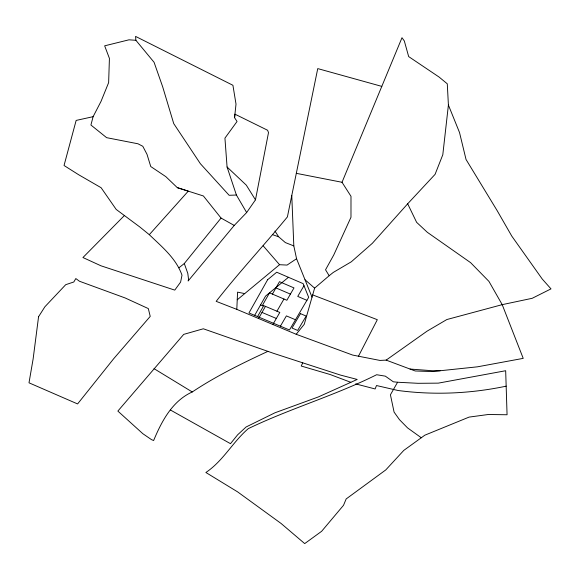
<?xml version="1.0" encoding="UTF-8"?>
<svg xmlns="http://www.w3.org/2000/svg" width="580" height="580" viewBox="0 0 580 580"><rect width="100%" height="100%" fill="white"/><g stroke="black" fill="none" stroke-linecap="round" stroke-linejoin="round"><path stroke-width="0.87" d="M296.192 334.283L304.246 324.307L314.621 288.137L329.157 275.732L325.539 269.78L333.739 255.004L350.98 217.268L350.994 196.308L342.026 182.279L401.991 37.715L404.325 40.962L408.668 56.586L439.089 77.053L447.282 83.81L448.405 105.045L442.801 154.744L435.08 174.348L407.675 203.798L416.628 222.336L427.322 232.304L470.619 262.66L488.947 281.394L502.208 304.652L523.218 358.368L477.42 366.828L432.426 371.562L415.193 370.975L386.157 360.115L379.951 360.434L352.669 355.076L296.192 334.283L236.807 309.372L237.575 292.146L244.724 293.596M236.408 195.032L227.07 166.996L224.938 138.134L237.046 121.488L234.574 117.682L234.944 114.166L267.598 130.254L268.504 132.602L255.475 199.839L246.645 212.555L234.233 225.431L188.123 280.981L188.587 279.611L187.797 273.39L184.302 263.53L221.052 218.065L203.392 195.968L177.299 187.644L165.829 176.646L150.749 166.532L147.001 154.316L142.803 146.283L137.968 143.782L106.626 137.67L90.922 125.026L93.112 116.674L101.029 101.377L108.634 82.628L109.417 58.384L104.654 45.827L128.977 39.817L135.887 40.288L154.077 62.292L162.668 86.782L173.732 123.605L200.39 163.727L229.143 195.293L236.408 195.032L246.645 212.555M234.574 117.682L236.009 104.088L232.921 85.289L135.575 36.402L135.887 40.288M302.724 362.819L301.245 366.031L330.165 374.521L350.827 382.322M358.469 356.214L377.319 319.689L312.685 294.908M254.663 315.368L265.567 296.09L288.456 277.298M257.542 316.579L263.436 306.196L260.543 304.978M258.571 318.464L265.452 306.356M272.426 294.103L279.488 281.677L293.995 287.912L286.861 300.251L269.504 292.856L262.551 305.131L279.814 312.431L272.868 324.459M397.583 382.242L393.32 381.792L385.33 376.152L376.63 374.731C335.001 395.509 290.094 408.494 248.255 428.656C232.768 442.018 223.169 460.911 205.878 472.497L237.604 491.869L281.061 523.45L304.71 543.598L321.639 531.294L343.512 505.303L346.173 498.938L385.787 469.909L403.789 450.399L424.843 435.188L469.089 417.1L488.273 414.504L507.065 414.758L505.673 370.729L438.299 383.141L418.006 383.308L397.583 382.242L390.42 394.791L394.081 412.09L399.461 419.652L407.53 427.873L421.298 437.755M276.928 311.214L283.961 299.019M280.401 326.177L286.389 315.897L295.481 319.747M303.985 285.701L297.75 296.409L306.914 300.331M236.807 309.372L216.173 301.346C238.88 272.288 264.052 245.333 287.397 216.913L317.746 68.6L381.799 86.384M170.469 410.031L230.492 443.678L237.612 434.833L246.116 426.974L274.971 412.779L318.304 396.959L357.193 379.45L340.373 375.05L273.695 353.387L203.333 328.787L183.722 334.37L117.863 411.082L142.832 433.695L151.569 439.684L153.627 440.517C161.668 421.283 172.289 400.968 192.256 391.964C216.173 376.028 241.918 363.435 267.902 351.364M407.675 203.798L372.346 243.303L351.342 261.776L333.275 272.426L329.157 275.732M93.112 116.674L76.147 120.422L64.039 165.496L78.612 174.71L101.123 187.724L116.196 209.438L139.816 226.976L149.299 234.682L188.268 191.146L177.299 187.644M124.403 215.528L82.94 257.535L100.985 265.807L174.761 290.116L180.597 282.112L181.997 275.195C176.139 258.339 161.726 246.652 149.299 234.682M237.235 299.809L279.546 264.705L287.056 265.082L296.568 258.724L293.813 245.898L291.776 195.511M178.923 267.793L184.302 263.53M386.157 360.115L427.054 331.165L446.854 319.536L502.208 304.652L532.201 298.301L551 288.883L542.235 279.024L511.777 236.096L497.14 210.605L466.037 159.478L459.52 132.523L448.405 105.045M506.159 386.135L504.607 386.49A299.418 269.214 -21.4 0 1 443.446 393.175A300.085 269.86 -21.4 0 1 397.967 390.485L376.514 385.54L375.108 388.955L355.678 383.895M440.126 370.75L432.223 370.721L410.046 369.054M296.315 173.333L342.026 182.279M272.76 234.74L278.646 236.77L285.353 242.585L293.813 245.898M262 312.431L276.327 318.464M275.942 287.912L290.413 294.103M221.052 218.065L234.233 225.431M154.034 368.662L192.256 391.964M314.621 288.137L305.029 279.777M227.07 166.996L246.297 185.143L255.475 199.839M263.161 245.811L279.546 264.705M274.978 231.087L278.646 236.77M296.568 258.724L312.025 297.192M38.57 316.709L33.133 358.918L29 382.814L77.59 403.934L113.702 358.694L150.227 316.404L148.321 308.582L125.15 297.961L79.467 281.249L75.82 278.56L73.812 281.981L65.721 284.686L44.885 306.784L38.57 316.709M267.626 279.727L248.943 312.968L289.456 329.976L308.676 297.337L303.151 283.642L276.689 272.223L267.626 279.727M300.483 313.642L292.001 328.041L297.656 330.419L306.175 316.064L300.483 313.642"/></g></svg>
